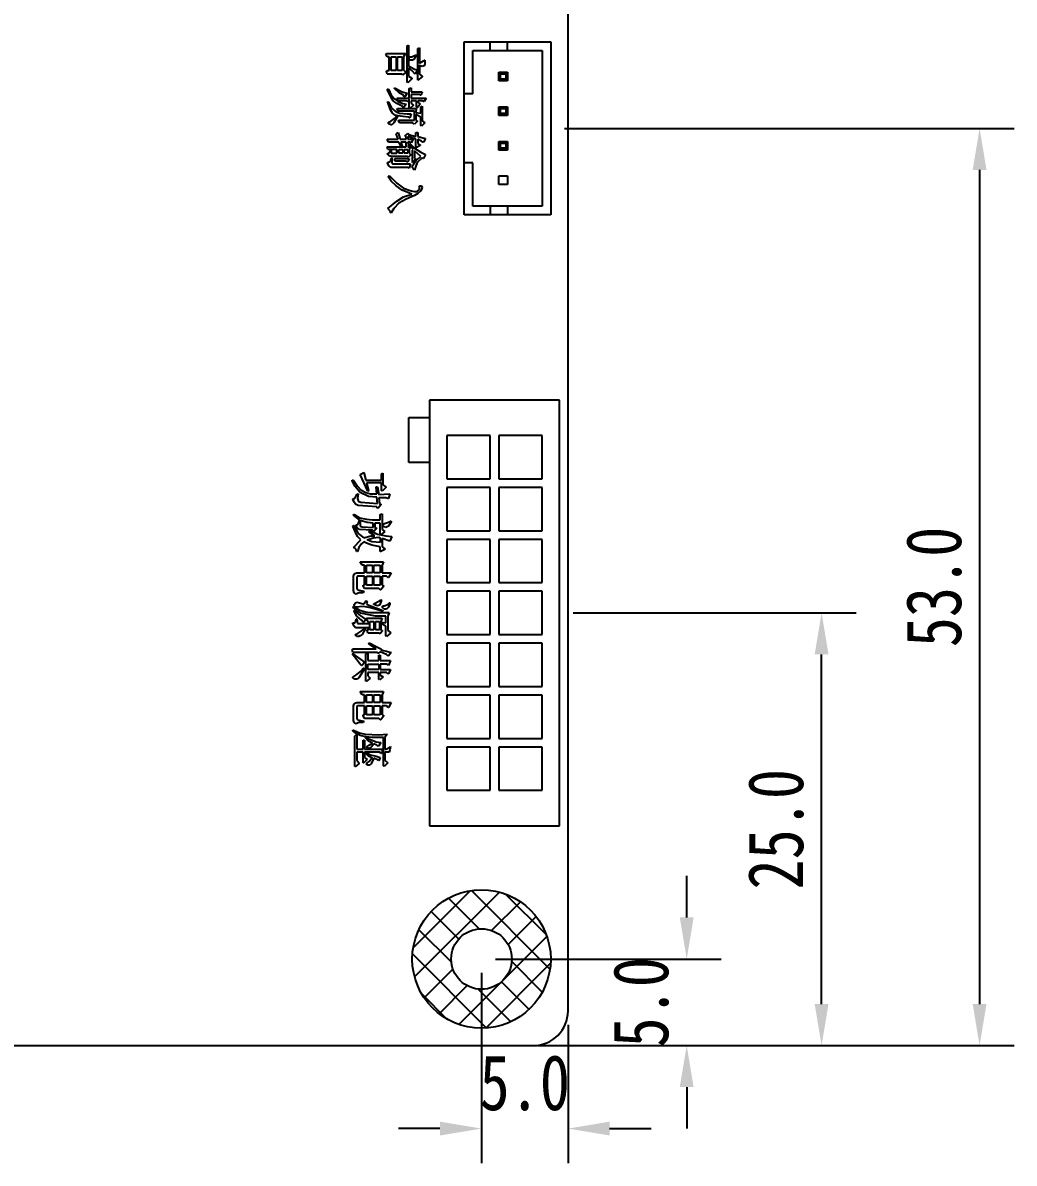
# Model space of a CAD drawing. Header units: inches. Extents: x 716 to 1232, y -1720 to -1356.
# Drawn here: x 927.2 to 984.5, y -1538.2 to -1472.4 of the extents above; entities that cross this region are included whole.
import ezdxf

# ---------------------------------------------------------------- set-up
doc = ezdxf.new("R2010")
doc.units = ezdxf.units.IN
doc.header["$LTSCALE"] = 20
doc.header["$MEASUREMENT"] = 0
doc.header["$PDMODE"] = 3
doc.header["$PDSIZE"] = 0.3125
doc.layers.get('0').update_dxf_attribs({"linetype": 'CONTINUOUS'})
doc.layers.get('Defpoints').update_dxf_attribs({"linetype": 'CONTINUOUS'})
for name, color, linetype in [('01___PRT_ALL_DTM_PLN', 7, 'CONTINUOUS'), ('02___PRT_ALL_AXES', 7, 'CONTINUOUS'), ('03___PRT_ALL_CURVES', 7, 'CONTINUOUS')]:
    doc.layers.add(name, color=color, linetype=linetype)
doc.styles.get("Standard").update_dxf_attribs({"font": 'STSONG.TTF', "width": 0.8})
doc.dimstyles.get("Standard").update_dxf_attribs({"dimscale": 0.4, "dimtxt": 8, "dimasz": 6, "dimexe": 5, "dimexo": 2, "dimgap": 2.5, "dimtad": 1, "dimdec": 1, "dimzin": 4, "dimdsep": 46, "dimtxsty": 'Standard', "dimcen": 0.09, "dimclrd": 3, "dimclre": 3, "dimclrt": 3, "dimadec": 0, "dimazin": 0, "dimtp": 0.01, "dimtm": 0.01, "dimtfac": 1, "dimtdec": 1, "dimtix": 1, "dimtofl": 0, "dimtmove": 0, "dimatfit": 3, "dimfxl": 1, "dimtolj": 1, "dimtzin": 4, "dimarcsym": 0})

# ---------------------------------------------------------------- blocks, each defined once
blk = doc.blocks.new('*D6')
at = {"layer": '01___PRT_ALL_DTM_PLN', "color": 3, "lineweight": -2, "transparency": 16777216}
for p, q in [((953.674, -1527.25), (953.674, -1538.248)), ((958.674, -1530.25), (958.674, -1538.248)), ((951.274, -1536.248), (948.874, -1536.248)), ((961.074, -1536.248), (963.474, -1536.248))]:
    blk.add_line(p, q, dxfattribs=at)
at = {"layer": '01___PRT_ALL_DTM_PLN', "color": 3, "transparency": 16777216}
for points in [[(951.274, -1536.648), (951.274, -1535.848), (953.674, -1536.248)], [(961.074, -1535.848), (961.074, -1536.648), (958.674, -1536.248)]]:
    blk.add_solid(points, dxfattribs=at)
at = {"layer": 'Defpoints', "color": 0, "transparency": 16777216}
for p in [(953.674, -1526.45), (958.674, -1529.45), (953.674, -1536.248)]:
    blk.add_point(p, dxfattribs=at)
at = {"layer": '01___PRT_ALL_DTM_PLN', "color": 3, "transparency": 16777216, "insert": (956.174, -1533.609), "char_height": 3.2, "attachment_point": 5}
blk.add_mtext('\\A1;5.0', dxfattribs=at)
blk = doc.blocks.new('*D7')
at = {"layer": '01___PRT_ALL_DTM_PLN', "color": 3, "lineweight": -2, "transparency": 16777216}
for p, q in [((965.534, -1524.05), (965.534, -1521.65)), ((954.474, -1526.45), (967.534, -1526.45)), ((956.937, -1531.45), (967.534, -1531.45)), ((965.534, -1533.85), (965.534, -1536.25))]:
    blk.add_line(p, q, dxfattribs=at)
at = {"layer": '01___PRT_ALL_DTM_PLN', "color": 3, "transparency": 16777216}
for points in [[(965.134, -1524.05), (965.934, -1524.05), (965.534, -1526.45)], [(965.934, -1533.85), (965.134, -1533.85), (965.534, -1531.45)]]:
    blk.add_solid(points, dxfattribs=at)
at = {"layer": 'Defpoints', "color": 0, "transparency": 16777216}
for p in [(953.674, -1526.45), (965.534, -1526.45), (956.137, -1531.45)]:
    blk.add_point(p, dxfattribs=at)
at = {"layer": '01___PRT_ALL_DTM_PLN', "color": 3, "transparency": 16777216, "insert": (962.895, -1528.95), "char_height": 3.2, "attachment_point": 5, "rotation": 90}
blk.add_mtext('\\A1;5.0', dxfattribs=at)
blk = doc.blocks.new('*D18')
at = {"layer": '01___PRT_ALL_DTM_PLN', "color": 3, "lineweight": -2, "transparency": 16777216}
for p, q in [((958.974, -1506.45), (975.33, -1506.45)), ((973.33, -1529.05), (973.33, -1508.85)), ((957.737, -1531.45), (975.33, -1531.45))]:
    blk.add_line(p, q, dxfattribs=at)
at = {"layer": '01___PRT_ALL_DTM_PLN', "color": 3, "transparency": 16777216}
for points in [[(973.73, -1508.85), (972.93, -1508.85), (973.33, -1506.45)], [(972.93, -1529.05), (973.73, -1529.05), (973.33, -1531.45)]]:
    blk.add_solid(points, dxfattribs=at)
at = {"layer": 'Defpoints', "color": 0, "transparency": 16777216}
for p in [(958.174, -1506.45), (973.33, -1506.45), (956.937, -1531.45)]:
    blk.add_point(p, dxfattribs=at)
at = {"layer": '01___PRT_ALL_DTM_PLN', "color": 3, "transparency": 16777216, "insert": (970.691, -1518.95), "char_height": 3.2, "attachment_point": 5, "rotation": 90}
blk.add_mtext('\\A1;25.0', dxfattribs=at)
blk = doc.blocks.new('*D19')
at = {"layer": '01___PRT_ALL_DTM_PLN', "color": 3, "lineweight": -2, "transparency": 16777216}
for p, q in [((958.474, -1478.45), (984.462, -1478.45)), ((982.462, -1480.85), (982.462, -1529.05)), ((957.474, -1531.45), (984.462, -1531.45))]:
    blk.add_line(p, q, dxfattribs=at)
at = {"layer": '01___PRT_ALL_DTM_PLN', "color": 3, "transparency": 16777216}
for points in [[(982.862, -1480.85), (982.062, -1480.85), (982.462, -1478.45)], [(982.062, -1529.05), (982.862, -1529.05), (982.462, -1531.45)]]:
    blk.add_solid(points, dxfattribs=at)
at = {"layer": 'Defpoints', "color": 0, "transparency": 16777216}
for p in [(957.674, -1478.45), (956.674, -1531.45), (982.462, -1531.45)]:
    blk.add_point(p, dxfattribs=at)
at = {"layer": '01___PRT_ALL_DTM_PLN', "color": 3, "transparency": 16777216, "insert": (979.823, -1504.95), "char_height": 3.2, "attachment_point": 5, "rotation": 90}
blk.add_mtext('\\A1;53.0', dxfattribs=at)

msp = doc.modelspace()

# ---------------------------------------------------------------- hatches: boundary and pattern name
at = {"layer": '01___PRT_ALL_DTM_PLN'}
h = msp.add_hatch(dxfattribs=at)
h.set_pattern_fill('ANSI37', color=4, scale=10, style=0)
h.set_pattern_definition([(45, (-546.8898, 14.6099), (-0.8838835, 0.8838835), []), (135, (-546.8898, 14.6099), (-0.8838835, -0.8838835), [])])
h.paths.add_polyline_path([(829.674, -1466.45, 1), (837.674, -1466.45, 1)])
h.paths.add_polyline_path([(835.424, -1466.45, -1), (831.924, -1466.45, -1)], flags=16)
h.paths.add_polyline_path([(949.674, -1466.45, 1), (957.674, -1466.45, 1)])
h.paths.add_polyline_path([(955.424, -1466.45, -1), (951.924, -1466.45, -1)], flags=16)
h.paths.add_polyline_path([(829.674, -1526.45, 1), (837.674, -1526.45, 1)])
h.paths.add_polyline_path([(835.424, -1526.45, -1), (831.924, -1526.45, -1)], flags=16)
h.paths.add_polyline_path([(949.674, -1526.45, 1), (957.674, -1526.45, 1)])
h.paths.add_polyline_path([(955.424, -1526.45, -1), (951.924, -1526.45, -1)], flags=16)

# ---------------------------------------------------------------- linework, layer by layer
at = {"color": 7, "linetype": 'Continuous'}
for p, q in [((958.674, -1529.45), (958.674, -1463.45)), ((952.674, -1473.45), (957.674, -1473.45)), ((952.674, -1483.45), (952.674, -1473.45)), ((954.174, -1473.95), (954.174, -1473.45)), ((955.174, -1473.95), (955.174, -1473.45)), ((957.674, -1473.45), (957.674, -1483.45)), ((953.174, -1473.95), (957.174, -1473.95)), ((953.174, -1476.45), (953.174, -1473.95)), ((957.174, -1473.95), (957.174, -1482.95)), ((954.674, -1475.2), (955.174, -1475.2)), ((954.774, -1475.3), (954.674, -1475.2)), ((954.674, -1475.7), (954.674, -1475.2)), ((954.774, -1475.3), (955.074, -1475.3)), ((954.774, -1475.6), (954.774, -1475.3)), ((955.074, -1475.3), (955.174, -1475.2)), ((955.074, -1475.3), (955.074, -1475.6)), ((955.174, -1475.2), (955.174, -1475.7)), ((954.774, -1475.6), (954.674, -1475.7)), ((955.174, -1475.7), (954.674, -1475.7)), ((955.074, -1475.6), (954.774, -1475.6)), ((955.074, -1475.6), (955.174, -1475.7)), ((953.174, -1476.45), (952.674, -1476.45)), ((954.674, -1477.2), (955.174, -1477.2)), ((954.774, -1477.3), (954.674, -1477.2)), ((954.674, -1477.7), (954.674, -1477.2)), ((954.774, -1477.3), (955.074, -1477.3)), ((954.774, -1477.6), (954.774, -1477.3)), ((955.074, -1477.3), (955.174, -1477.2)), ((955.074, -1477.3), (955.074, -1477.6)), ((955.174, -1477.2), (955.174, -1477.7)), ((954.774, -1477.6), (954.674, -1477.7)), ((955.174, -1477.7), (954.674, -1477.7)), ((955.074, -1477.6), (954.774, -1477.6)), ((955.074, -1477.6), (955.174, -1477.7)), ((954.674, -1479.2), (955.174, -1479.2)), ((954.774, -1479.3), (954.674, -1479.2)), ((954.674, -1479.7), (954.674, -1479.2)), ((954.774, -1479.3), (955.074, -1479.3)), ((954.774, -1479.6), (954.774, -1479.3)), ((955.074, -1479.3), (955.174, -1479.2)), ((955.074, -1479.3), (955.074, -1479.6)), ((955.174, -1479.2), (955.174, -1479.7)), ((954.774, -1479.6), (954.674, -1479.7)), ((955.174, -1479.7), (954.674, -1479.7)), ((955.074, -1479.6), (954.774, -1479.6)), ((955.074, -1479.6), (955.174, -1479.7)), ((953.174, -1480.45), (952.674, -1480.45)), ((953.174, -1482.95), (953.174, -1480.45)), ((954.674, -1481.2), (955.174, -1481.2)), ((954.674, -1481.7), (954.674, -1481.2)), ((955.174, -1481.2), (955.174, -1481.7)), ((955.174, -1481.7), (954.674, -1481.7)), ((957.174, -1482.95), (953.174, -1482.95)), ((954.174, -1482.95), (954.174, -1483.45)), ((955.174, -1482.95), (955.174, -1483.45)), ((957.674, -1483.45), (952.674, -1483.45)), ((958.174, -1494.15), (950.674, -1494.15)), ((950.674, -1494.15), (950.674, -1518.75)), ((958.174, -1518.75), (958.174, -1494.15)), ((949.474, -1495.15), (950.674, -1495.15)), ((949.474, -1497.75), (949.474, -1495.15)), ((954.174, -1496.2), (951.674, -1496.2)), ((951.674, -1496.2), (951.674, -1498.7)), ((954.174, -1498.7), (954.174, -1496.2)), ((957.174, -1496.2), (954.674, -1496.2)), ((954.674, -1496.2), (954.674, -1498.7)), ((957.174, -1498.7), (957.174, -1496.2)), ((950.674, -1497.75), (949.474, -1497.75)), ((951.674, -1498.7), (954.174, -1498.7)), ((954.674, -1498.7), (957.174, -1498.7)), ((954.174, -1499.2), (951.674, -1499.2)), ((951.674, -1499.2), (951.674, -1501.7)), ((954.174, -1501.7), (954.174, -1499.2)), ((957.174, -1499.2), (954.674, -1499.2)), ((954.674, -1499.2), (954.674, -1501.7)), ((957.174, -1501.7), (957.174, -1499.2)), ((951.674, -1501.7), (954.174, -1501.7)), ((954.674, -1501.7), (957.174, -1501.7)), ((954.174, -1502.2), (951.674, -1502.2)), ((951.674, -1502.2), (951.674, -1504.7)), ((954.174, -1504.7), (954.174, -1502.2)), ((957.174, -1502.2), (954.674, -1502.2)), ((954.674, -1502.2), (954.674, -1504.7)), ((957.174, -1504.7), (957.174, -1502.2)), ((951.674, -1504.7), (954.174, -1504.7)), ((954.674, -1504.7), (957.174, -1504.7)), ((954.174, -1505.2), (951.674, -1505.2)), ((951.674, -1505.2), (951.674, -1507.7)), ((954.174, -1507.7), (954.174, -1505.2)), ((957.174, -1505.2), (954.674, -1505.2)), ((954.674, -1505.2), (954.674, -1507.7)), ((957.174, -1507.7), (957.174, -1505.2)), ((951.674, -1507.7), (954.174, -1507.7)), ((954.674, -1507.7), (957.174, -1507.7)), ((954.174, -1508.2), (951.674, -1508.2)), ((951.674, -1508.2), (951.674, -1510.7)), ((954.174, -1510.7), (954.174, -1508.2)), ((957.174, -1508.2), (954.674, -1508.2)), ((954.674, -1508.2), (954.674, -1510.7)), ((957.174, -1510.7), (957.174, -1508.2)), ((951.674, -1510.7), (954.174, -1510.7)), ((954.674, -1510.7), (957.174, -1510.7)), ((954.174, -1511.2), (951.674, -1511.2)), ((951.674, -1511.2), (951.674, -1513.7)), ((954.174, -1513.7), (954.174, -1511.2)), ((957.174, -1511.2), (954.674, -1511.2)), ((954.674, -1511.2), (954.674, -1513.7)), ((957.174, -1513.7), (957.174, -1511.2)), ((951.674, -1513.7), (954.174, -1513.7)), ((954.174, -1514.2), (951.674, -1514.2)), ((951.674, -1514.2), (951.674, -1516.7)), ((954.174, -1516.7), (954.174, -1514.2)), ((954.674, -1513.7), (957.174, -1513.7)), ((957.174, -1514.2), (954.674, -1514.2)), ((954.674, -1514.2), (954.674, -1516.7)), ((957.174, -1516.7), (957.174, -1514.2)), ((951.674, -1516.7), (954.174, -1516.7)), ((954.674, -1516.7), (957.174, -1516.7)), ((950.674, -1518.75), (958.174, -1518.75)), ((830.674, -1531.45), (956.674, -1531.45))]:
    msp.add_line(p, q, dxfattribs=at)
msp.add_arc((956.674, -1529.45), 2, 270, 0, dxfattribs=at)
at = {"layer": '01___PRT_ALL_DTM_PLN', "color": 3}
msp.add_circle((953.674, -1526.45), 4, dxfattribs=at)
at = {"layer": '02___PRT_ALL_AXES', "color": 7, "linetype": 'Continuous'}
msp.add_circle((953.674, -1526.45), 1.75, dxfattribs=at)
at = {"layer": '03___PRT_ALL_CURVES', "color": 40, "linetype": 'Continuous'}
for p, q in [((948.139, -1474.159), (948.178, -1474.12)), ((948.178, -1474.12), (949.29, -1474.12)), ((949.29, -1474.12), (949.17, -1474.318)), ((949.369, -1473.683), (949.448, -1473.643)), ((949.369, -1475.786), (949.369, -1473.683)), ((949.448, -1473.643), (949.448, -1474.834)), ((950.004, -1473.842), (950.083, -1473.802)), ((950.004, -1475.667), (950.004, -1473.842)), ((950.083, -1473.802), (950.083, -1474.675)), ((948.218, -1474.318), (948.139, -1474.159)), ((948.337, -1474.318), (948.218, -1474.318)), ((948.337, -1475.112), (948.337, -1474.318)), ((948.456, -1474.318), (948.734, -1474.318)), ((948.456, -1475.112), (948.456, -1474.318)), ((948.734, -1474.318), (948.734, -1475.112)), ((948.813, -1474.318), (949.091, -1474.318)), ((948.813, -1475.112), (948.813, -1474.318)), ((949.091, -1474.318), (949.091, -1475.112)), ((949.17, -1474.318), (949.17, -1475.072)), ((949.488, -1474.358), (949.528, -1474.318)), ((949.488, -1474.437), (949.488, -1474.358)), ((949.528, -1474.516), (949.488, -1474.437)), ((949.528, -1474.318), (949.647, -1474.318)), ((949.686, -1474.516), (949.528, -1474.516)), ((949.647, -1474.318), (949.805, -1474.239)), ((949.766, -1474.477), (949.686, -1474.516)), ((949.924, -1474.199), (949.766, -1474.477)), ((949.805, -1474.239), (949.924, -1474.199)), ((950.083, -1474.675), (950.321, -1474.556)), ((950.321, -1474.556), (950.361, -1474.516)), ((950.361, -1474.516), (950.401, -1474.516)), ((950.401, -1474.715), (950.361, -1474.834)), ((950.401, -1474.516), (950.401, -1474.715)), ((948.178, -1475.151), (948.218, -1475.112)), ((948.218, -1475.31), (948.178, -1475.151)), ((948.218, -1475.112), (948.337, -1475.112)), ((949.051, -1475.31), (948.218, -1475.31)), ((948.734, -1475.112), (948.456, -1475.112)), ((949.091, -1475.112), (948.813, -1475.112)), ((949.131, -1475.35), (949.051, -1475.31)), ((949.29, -1475.231), (949.131, -1475.35)), ((949.17, -1475.072), (949.29, -1475.191)), ((949.29, -1475.191), (949.29, -1475.231)), ((949.448, -1474.834), (949.805, -1475.032)), ((949.647, -1475.112), (949.448, -1474.953)), ((949.448, -1474.953), (949.448, -1475.429)), ((949.448, -1475.429), (949.647, -1475.548)), ((949.845, -1475.31), (949.647, -1475.112)), ((949.805, -1475.032), (949.964, -1475.072)), ((949.964, -1475.072), (949.845, -1475.31)), ((950.083, -1474.794), (950.083, -1475.31)), ((950.123, -1474.834), (950.083, -1474.794)), ((950.083, -1475.31), (950.242, -1475.429)), ((950.242, -1474.874), (950.123, -1474.834)), ((950.361, -1474.834), (950.242, -1474.874)), ((950.242, -1475.429), (950.242, -1475.469)), ((948.655, -1476.104), (949.091, -1476.342)), ((948.655, -1476.143), (948.655, -1476.104)), ((949.409, -1475.826), (949.369, -1475.786)), ((949.647, -1475.588), (949.409, -1475.826)), ((949.488, -1476.143), (949.607, -1476.104)), ((949.607, -1476.104), (949.607, -1476.342)), ((949.647, -1475.548), (949.647, -1475.588)), ((950.242, -1475.469), (950.004, -1475.667)), ((948.218, -1476.183), (948.297, -1476.183)), ((948.456, -1476.659), (948.218, -1476.183)), ((948.297, -1476.183), (948.456, -1476.54)), ((948.456, -1476.54), (948.655, -1476.739)), ((948.575, -1476.858), (948.456, -1476.659)), ((948.932, -1476.421), (948.655, -1476.143)), ((948.655, -1476.739), (948.853, -1476.897)), ((948.774, -1476.699), (949.488, -1476.699)), ((948.853, -1476.858), (948.774, -1476.699)), ((949.17, -1476.54), (948.932, -1476.421)), ((949.091, -1476.342), (949.369, -1476.421)), ((949.21, -1476.62), (949.17, -1476.54)), ((949.25, -1476.62), (949.21, -1476.62)), ((949.369, -1476.421), (949.25, -1476.62)), ((949.488, -1476.739), (949.448, -1476.897)), ((949.488, -1476.699), (949.488, -1476.143)), ((949.488, -1477.254), (949.488, -1476.739)), ((949.607, -1476.342), (950.242, -1476.342)), ((950.083, -1476.501), (949.607, -1476.501)), ((949.607, -1476.501), (949.607, -1476.699)), ((949.607, -1476.699), (950.48, -1476.699)), ((950.123, -1476.54), (950.083, -1476.501)), ((950.163, -1476.54), (950.123, -1476.54)), ((950.242, -1476.342), (950.163, -1476.54)), ((950.48, -1476.699), (950.361, -1476.897)), ((948.258, -1476.937), (948.258, -1476.897)), ((948.258, -1476.897), (948.297, -1476.937)), ((948.417, -1477.374), (948.258, -1476.937)), ((948.297, -1476.937), (948.496, -1477.294)), ((948.536, -1477.572), (948.417, -1477.374)), ((948.496, -1477.294), (948.734, -1477.493)), ((948.774, -1477.016), (948.575, -1476.858)), ((949.091, -1477.175), (948.774, -1477.016)), ((948.774, -1477.334), (948.813, -1477.294)), ((948.853, -1477.453), (948.774, -1477.334)), ((948.813, -1477.294), (949.924, -1477.294)), ((949.329, -1476.858), (948.853, -1476.858)), ((948.853, -1476.897), (949.131, -1477.016)), ((949.17, -1477.254), (949.091, -1477.175)), ((949.131, -1477.016), (949.329, -1477.056)), ((949.329, -1477.056), (949.17, -1477.254)), ((949.409, -1476.897), (949.329, -1476.858)), ((949.448, -1476.897), (949.409, -1476.897)), ((949.528, -1477.294), (949.488, -1477.254)), ((949.726, -1477.135), (949.528, -1477.294)), ((949.924, -1476.858), (949.607, -1476.858)), ((949.607, -1476.858), (949.607, -1477.016)), ((949.607, -1477.016), (949.726, -1477.096)), ((949.726, -1477.096), (949.726, -1477.135)), ((949.924, -1477.294), (949.885, -1477.453)), ((949.924, -1477.215), (949.924, -1476.858)), ((949.964, -1477.254), (949.924, -1477.215)), ((950.123, -1477.056), (949.964, -1477.254)), ((950.242, -1476.858), (950.004, -1476.858)), ((950.004, -1476.858), (950.004, -1476.937)), ((950.004, -1476.937), (950.123, -1477.056)), ((950.163, -1477.215), (950.242, -1477.175)), ((950.163, -1477.572), (950.163, -1477.215)), ((950.321, -1476.897), (950.242, -1476.858)), ((950.242, -1477.175), (950.242, -1478.008)), ((950.361, -1476.897), (950.321, -1476.897)), ((948.297, -1478.088), (948.417, -1478.048)), ((948.297, -1478.167), (948.297, -1478.088)), ((948.417, -1478.048), (948.655, -1477.889)), ((948.694, -1477.691), (948.536, -1477.572)), ((948.813, -1477.77), (948.615, -1478.127)), ((948.655, -1477.889), (948.774, -1477.731)), ((948.853, -1477.731), (948.694, -1477.691)), ((948.734, -1477.493), (948.932, -1477.572)), ((948.774, -1477.731), (948.813, -1477.77)), ((949.805, -1477.453), (948.853, -1477.453)), ((949.131, -1477.77), (948.853, -1477.731)), ((948.853, -1478.008), (948.893, -1477.969)), ((948.932, -1478.127), (948.853, -1478.008)), ((948.893, -1477.969), (949.805, -1477.969)), ((948.932, -1477.572), (949.369, -1477.612)), ((949.448, -1477.81), (949.131, -1477.77)), ((949.369, -1477.612), (949.607, -1477.612)), ((949.488, -1477.85), (949.448, -1477.81)), ((949.528, -1477.85), (949.488, -1477.85)), ((949.607, -1477.612), (949.528, -1477.85)), ((949.805, -1477.969), (949.805, -1477.453)), ((949.964, -1478.048), (949.805, -1478.207)), ((949.885, -1477.453), (949.885, -1477.532)), ((949.885, -1477.532), (950.163, -1477.572)), ((950.163, -1477.81), (949.885, -1477.651)), ((949.885, -1477.651), (949.885, -1477.969)), ((949.885, -1477.969), (949.964, -1478.008)), ((949.964, -1478.008), (949.964, -1478.048)), ((950.163, -1478.286), (950.163, -1477.81)), ((950.242, -1478.008), (950.401, -1478.127)), ((948.337, -1478.207), (948.297, -1478.167)), ((948.456, -1478.247), (948.337, -1478.207)), ((948.496, -1478.247), (948.456, -1478.247)), ((948.615, -1478.127), (948.496, -1478.247)), ((948.734, -1478.762), (948.853, -1478.683)), ((948.853, -1478.683), (948.972, -1479.08)), ((949.686, -1478.127), (948.932, -1478.127)), ((949.25, -1478.881), (949.409, -1478.723)), ((949.409, -1478.723), (949.448, -1478.802)), ((949.805, -1478.207), (949.686, -1478.127)), ((949.885, -1478.683), (950.004, -1478.683)), ((949.885, -1478.921), (949.885, -1478.683)), ((950.004, -1478.683), (950.004, -1478.921)), ((950.202, -1478.326), (950.163, -1478.286)), ((950.401, -1478.127), (950.202, -1478.326)), ((948.218, -1479.08), (948.853, -1479.08)), ((948.297, -1479.239), (948.218, -1479.08)), ((948.893, -1479.239), (948.297, -1479.239)), ((948.853, -1479.08), (948.734, -1478.762)), ((949.012, -1479.477), (948.893, -1479.239)), ((948.972, -1479.08), (949.329, -1479.08)), ((949.329, -1479.239), (949.012, -1479.239)), ((949.012, -1479.239), (949.091, -1479.477)), ((949.329, -1478.921), (949.25, -1478.881)), ((949.329, -1479.08), (949.329, -1478.921)), ((949.329, -1479.516), (949.329, -1479.239)), ((949.885, -1479.08), (949.409, -1478.921)), ((949.409, -1478.921), (949.409, -1479.08)), ((949.409, -1479.08), (949.726, -1479.08)), ((949.528, -1479.239), (949.409, -1479.239)), ((949.409, -1479.239), (949.409, -1479.318)), ((949.409, -1479.318), (949.488, -1479.358)), ((949.488, -1479.397), (949.409, -1479.516)), ((949.448, -1478.802), (949.885, -1478.921)), ((949.488, -1479.358), (949.528, -1479.318)), ((949.488, -1479.358), (949.488, -1479.397)), ((949.726, -1479.675), (949.488, -1479.358)), ((949.607, -1479.278), (949.528, -1479.239)), ((949.528, -1479.318), (949.805, -1479.596)), ((949.726, -1479.08), (949.607, -1479.278)), ((949.885, -1479.556), (949.885, -1479.08)), ((950.004, -1478.921), (950.44, -1479.04)), ((950.202, -1479.199), (950.004, -1479.08)), ((950.004, -1479.08), (950.004, -1479.318)), ((950.004, -1479.318), (950.123, -1479.397)), ((950.123, -1479.397), (950.123, -1479.437)), ((950.282, -1479.239), (950.202, -1479.199)), ((950.321, -1479.239), (950.282, -1479.239)), ((950.44, -1479.04), (950.321, -1479.239)), ((948.218, -1479.516), (949.329, -1479.516)), ((948.258, -1479.675), (948.218, -1479.516)), ((948.218, -1479.913), (948.258, -1479.874)), ((948.337, -1480.032), (948.218, -1479.913)), ((948.774, -1479.675), (948.258, -1479.675)), ((948.258, -1479.874), (948.337, -1479.874)), ((948.337, -1479.874), (948.417, -1479.754)), ((948.456, -1480.072), (948.337, -1480.032)), ((948.417, -1479.715), (948.456, -1479.675)), ((948.417, -1479.754), (948.417, -1479.715)), ((948.456, -1479.675), (948.456, -1479.874)), ((948.456, -1479.874), (948.774, -1479.874)), ((948.774, -1479.874), (948.774, -1479.675)), ((948.893, -1479.675), (949.131, -1479.675)), ((948.893, -1479.874), (948.893, -1479.675)), ((949.131, -1479.874), (948.893, -1479.874)), ((949.091, -1479.516), (949.012, -1479.477)), ((949.091, -1479.477), (949.091, -1479.516)), ((949.131, -1479.675), (949.131, -1479.874)), ((949.21, -1479.675), (949.409, -1479.675)), ((949.21, -1479.874), (949.21, -1479.675)), ((949.409, -1479.874), (949.21, -1479.874)), ((949.409, -1479.516), (949.607, -1479.516)), ((949.409, -1479.675), (949.409, -1479.874)), ((949.567, -1479.993), (949.448, -1480.112)), ((949.607, -1479.516), (949.488, -1479.675)), ((949.488, -1479.675), (949.488, -1479.874)), ((949.488, -1479.874), (949.567, -1479.953)), ((949.567, -1479.953), (949.567, -1479.993)), ((949.686, -1479.715), (949.726, -1479.675)), ((949.686, -1480.429), (949.686, -1479.715)), ((949.805, -1479.596), (950.163, -1479.834)), ((950.163, -1480.072), (949.805, -1479.754)), ((949.805, -1479.754), (949.805, -1480.191)), ((949.924, -1479.556), (949.885, -1479.556)), ((950.123, -1479.437), (949.924, -1479.556)), ((950.163, -1479.834), (950.44, -1479.953)), ((950.44, -1479.953), (950.321, -1480.191)), ((948.218, -1480.429), (948.258, -1480.429)), ((948.337, -1480.627), (948.218, -1480.429)), ((948.258, -1480.429), (948.417, -1480.35)), ((948.456, -1480.707), (948.337, -1480.627)), ((948.417, -1480.35), (948.456, -1480.191)), ((949.369, -1480.072), (948.456, -1480.072)), ((948.456, -1480.191), (948.496, -1480.151)), ((949.409, -1480.707), (948.456, -1480.707)), ((948.496, -1480.151), (948.496, -1480.469)), ((948.496, -1480.469), (948.536, -1480.508)), ((948.536, -1480.508), (949.567, -1480.508)), ((948.655, -1480.231), (948.694, -1480.191)), ((948.694, -1480.35), (948.655, -1480.231)), ((948.694, -1480.191), (949.488, -1480.191)), ((949.329, -1480.35), (948.694, -1480.35)), ((949.369, -1480.389), (949.329, -1480.35)), ((949.448, -1480.112), (949.369, -1480.072)), ((949.409, -1480.389), (949.369, -1480.389)), ((949.488, -1480.191), (949.409, -1480.389)), ((949.488, -1480.747), (949.409, -1480.707)), ((949.567, -1480.508), (949.488, -1480.747)), ((949.647, -1480.667), (949.924, -1480.27)), ((949.726, -1480.747), (949.647, -1480.667)), ((949.726, -1480.429), (949.686, -1480.429)), ((949.845, -1480.27), (949.726, -1480.429)), ((949.805, -1480.191), (949.885, -1480.231)), ((949.885, -1480.627), (949.805, -1480.866)), ((949.885, -1480.231), (949.845, -1480.27)), ((949.964, -1480.429), (949.885, -1480.627)), ((949.924, -1480.27), (950.083, -1480.151)), ((950.242, -1480.151), (949.964, -1480.429)), ((950.083, -1480.151), (950.163, -1480.072)), ((950.282, -1480.191), (950.242, -1480.151)), ((950.321, -1480.191), (950.282, -1480.191)), ((948.297, -1481.223), (948.337, -1481.183)), ((948.297, -1481.262), (948.297, -1481.223)), ((948.456, -1481.501), (948.297, -1481.262)), ((948.337, -1481.183), (948.774, -1481.62)), ((949.766, -1480.826), (949.726, -1480.747)), ((949.805, -1480.866), (949.766, -1480.826)), ((948.734, -1481.778), (948.456, -1481.501)), ((949.091, -1482.016), (948.734, -1481.778)), ((948.774, -1481.62), (949.17, -1481.897)), ((949.647, -1482.254), (949.091, -1482.016)), ((949.17, -1481.897), (949.607, -1482.056)), ((950.004, -1482.056), (950.083, -1481.977)), ((950.083, -1481.778), (950.202, -1481.778)), ((950.083, -1481.977), (950.083, -1481.778)), ((950.242, -1481.858), (950.163, -1482.056)), ((950.202, -1481.778), (950.242, -1481.858)), ((948.258, -1483.088), (948.774, -1482.651)), ((948.774, -1482.651), (949.17, -1482.413)), ((949.329, -1482.532), (948.893, -1482.77)), ((949.17, -1482.413), (949.647, -1482.254)), ((949.805, -1482.334), (949.329, -1482.532)), ((949.607, -1482.056), (949.805, -1482.096)), ((949.805, -1482.096), (949.924, -1482.096)), ((950.004, -1482.215), (949.805, -1482.334)), ((949.924, -1482.096), (950.004, -1482.056)), ((950.163, -1482.056), (950.004, -1482.215)), ((948.417, -1483.247), (948.258, -1483.088)), ((948.417, -1483.326), (948.417, -1483.247)), ((948.456, -1483.326), (948.417, -1483.326)), ((948.615, -1483.088), (948.456, -1483.326)), ((948.893, -1482.77), (948.615, -1483.088)), ((946.667, -1498.455), (946.866, -1498.336)), ((947.104, -1499.408), (946.667, -1498.455)), ((946.866, -1498.336), (946.985, -1498.773)), ((947.897, -1498.416), (947.977, -1498.376)), ((947.897, -1498.773), (947.897, -1498.416)), ((947.977, -1498.376), (947.977, -1499.051)), ((946.191, -1498.773), (946.27, -1498.773)), ((946.191, -1498.812), (946.191, -1498.773)), ((946.35, -1499.13), (946.191, -1498.812)), ((946.27, -1498.773), (946.509, -1499.13)), ((946.667, -1499.487), (946.35, -1499.13)), ((946.509, -1499.13), (946.707, -1499.328)), ((946.985, -1498.773), (947.897, -1498.773)), ((947.897, -1498.932), (947.024, -1498.932)), ((947.024, -1498.932), (947.143, -1499.368)), ((947.58, -1499.17), (947.659, -1499.17)), ((947.62, -1499.566), (947.58, -1499.17)), ((947.659, -1499.17), (947.739, -1499.606)), ((947.897, -1499.368), (947.897, -1498.932)), ((947.977, -1499.051), (948.136, -1499.17)), ((948.136, -1499.17), (948.136, -1499.209)), ((946.35, -1499.844), (946.469, -1499.606)), ((946.469, -1499.606), (946.509, -1499.566)), ((946.509, -1499.566), (946.548, -1499.566)), ((946.548, -1499.566), (946.509, -1499.844)), ((947.143, -1499.725), (946.667, -1499.487)), ((946.707, -1499.328), (946.985, -1499.487)), ((946.985, -1499.487), (947.262, -1499.566)), ((947.143, -1499.408), (947.104, -1499.408)), ((947.143, -1499.368), (947.143, -1499.408)), ((947.62, -1499.765), (947.143, -1499.725)), ((947.262, -1499.566), (947.62, -1499.566)), ((947.659, -1500.122), (947.62, -1499.765)), ((947.739, -1499.606), (948.374, -1499.566)), ((948.136, -1499.805), (947.739, -1499.805)), ((947.739, -1499.805), (947.778, -1500.122)), ((947.937, -1499.408), (947.897, -1499.368)), ((948.136, -1499.209), (947.937, -1499.408)), ((948.255, -1499.844), (948.136, -1499.805)), ((948.374, -1499.566), (948.294, -1499.844)), ((946.231, -1499.884), (946.27, -1499.844)), ((946.31, -1500.043), (946.231, -1499.884)), ((946.27, -1499.844), (946.35, -1499.844)), ((946.389, -1500.162), (946.31, -1500.043)), ((946.548, -1500.241), (946.389, -1500.162)), ((946.509, -1499.844), (946.548, -1499.963)), ((946.548, -1499.963), (946.588, -1500.003)), ((947.62, -1500.32), (946.548, -1500.241)), ((946.588, -1500.003), (946.707, -1500.043)), ((946.707, -1500.043), (947.659, -1500.122)), ((947.659, -1500.4), (947.62, -1500.32)), ((947.699, -1500.4), (947.659, -1500.4)), ((947.858, -1500.201), (947.699, -1500.4)), ((947.778, -1500.122), (947.858, -1500.162)), ((947.858, -1500.162), (947.858, -1500.201)), ((948.294, -1499.844), (948.255, -1499.844)), ((946.27, -1500.757), (946.31, -1500.757)), ((946.27, -1500.797), (946.27, -1500.757)), ((946.667, -1501.114), (946.27, -1500.797)), ((946.31, -1500.757), (946.628, -1500.955)), ((946.548, -1501.312), (946.628, -1501.114)), ((946.628, -1500.955), (947.024, -1501.035)), ((946.628, -1501.114), (946.667, -1501.154)), ((947.064, -1501.233), (946.667, -1501.114)), ((947.024, -1501.035), (947.382, -1501.074)), ((947.382, -1501.074), (947.818, -1501.074)), ((947.818, -1500.757), (947.937, -1500.717)), ((947.818, -1501.074), (947.818, -1500.757)), ((947.937, -1500.717), (947.937, -1501.63)), ((946.231, -1501.432), (946.27, -1501.392)), ((946.389, -1501.789), (946.231, -1501.432)), ((946.27, -1501.392), (946.31, -1501.392)), ((946.31, -1501.392), (946.548, -1501.868)), ((946.389, -1501.392), (946.429, -1501.352)), ((946.509, -1501.551), (946.389, -1501.392)), ((946.509, -1502.027), (946.389, -1501.789)), ((946.429, -1501.352), (946.469, -1501.352)), ((946.469, -1501.352), (946.548, -1501.312)), ((946.628, -1501.63), (946.509, -1501.551)), ((947.382, -1501.67), (946.628, -1501.63)), ((946.667, -1501.154), (946.667, -1501.432)), ((946.667, -1501.432), (946.786, -1501.471)), ((946.786, -1501.471), (947.421, -1501.511)), ((947.421, -1501.273), (947.064, -1501.233)), ((947.183, -1501.749), (947.262, -1501.709)), ((947.183, -1501.789), (947.183, -1501.749)), ((947.501, -1501.987), (947.183, -1501.789)), ((947.262, -1501.709), (947.659, -1501.908)), ((947.461, -1501.749), (947.382, -1501.67)), ((947.421, -1501.511), (947.421, -1501.273)), ((947.58, -1501.59), (947.461, -1501.749)), ((947.818, -1501.273), (947.501, -1501.273)), ((947.501, -1501.273), (947.501, -1501.511)), ((947.501, -1501.511), (947.62, -1501.551)), ((947.62, -1501.551), (947.58, -1501.59)), ((947.818, -1501.908), (947.818, -1501.273)), ((948.096, -1501.749), (947.858, -1501.947)), ((947.937, -1501.352), (947.977, -1501.312)), ((948.056, -1501.471), (947.937, -1501.352)), ((947.937, -1501.63), (948.096, -1501.749)), ((947.977, -1501.312), (948.334, -1501.193)), ((948.136, -1501.511), (948.056, -1501.471)), ((948.294, -1501.432), (948.136, -1501.511)), ((948.453, -1501.193), (948.294, -1501.432)), ((948.334, -1501.193), (948.413, -1501.154)), ((948.413, -1501.154), (948.453, -1501.154)), ((948.453, -1501.154), (948.453, -1501.193)), ((946.27, -1502.662), (946.707, -1502.225)), ((946.707, -1502.225), (946.509, -1502.027)), ((946.548, -1501.868), (946.866, -1502.106)), ((946.747, -1502.463), (946.588, -1502.662)), ((946.866, -1502.344), (946.747, -1502.463)), ((946.866, -1502.106), (947.143, -1502.027)), ((947.024, -1502.424), (946.866, -1502.344)), ((947.342, -1502.543), (947.024, -1502.424)), ((947.064, -1502.225), (947.421, -1502.106)), ((947.342, -1502.344), (947.064, -1502.225)), ((947.143, -1502.027), (947.302, -1501.987)), ((947.302, -1501.987), (947.501, -1501.987)), ((947.818, -1502.384), (947.342, -1502.344)), ((947.421, -1502.106), (947.739, -1502.066)), ((947.659, -1501.908), (948.136, -1501.987)), ((947.739, -1502.066), (947.818, -1502.106)), ((947.858, -1501.947), (947.818, -1501.908)), ((947.818, -1502.106), (947.818, -1502.384)), ((948.374, -1502.305), (947.937, -1502.146)), ((947.937, -1502.146), (947.937, -1502.622)), ((948.136, -1501.987), (948.493, -1502.027)), ((948.493, -1502.027), (948.374, -1502.305)), ((946.35, -1502.701), (946.27, -1502.662)), ((946.429, -1502.781), (946.35, -1502.701)), ((946.469, -1502.9), (946.429, -1502.781)), ((946.509, -1502.9), (946.469, -1502.9)), ((946.588, -1502.662), (946.509, -1502.9)), ((947.818, -1502.622), (947.342, -1502.543)), ((947.818, -1502.9), (947.818, -1502.622)), ((947.858, -1502.9), (947.818, -1502.9)), ((948.096, -1502.781), (947.858, -1502.9)), ((947.937, -1502.622), (948.096, -1502.741)), ((948.096, -1502.741), (948.096, -1502.781)), ((946.667, -1503.495), (948.016, -1503.495)), ((946.786, -1503.693), (946.667, -1503.495)), ((946.905, -1503.693), (946.786, -1503.693)), ((946.905, -1504.13), (946.905, -1503.693)), ((947.024, -1503.693), (947.382, -1503.693)), ((947.024, -1504.13), (947.024, -1503.693)), ((947.382, -1503.693), (947.382, -1504.13)), ((947.461, -1503.693), (947.818, -1503.693)), ((947.461, -1504.13), (947.461, -1503.693)), ((947.818, -1503.693), (947.818, -1504.13)), ((948.016, -1503.495), (947.937, -1503.693)), ((947.937, -1503.693), (947.937, -1504.13)), ((946.27, -1504.328), (946.31, -1504.209)), ((946.27, -1505.162), (946.27, -1504.328)), ((946.31, -1504.209), (946.35, -1504.17)), ((946.35, -1504.17), (946.469, -1504.13)), ((946.469, -1504.13), (946.905, -1504.13)), ((946.509, -1504.328), (946.469, -1504.368)), ((946.469, -1504.368), (946.469, -1505.043)), ((946.905, -1504.328), (946.509, -1504.328)), ((946.905, -1504.844), (946.905, -1504.328)), ((947.382, -1504.13), (947.024, -1504.13)), ((947.024, -1504.328), (947.382, -1504.328)), ((947.024, -1504.844), (947.024, -1504.328)), ((947.382, -1504.328), (947.382, -1504.844)), ((947.818, -1504.13), (947.461, -1504.13)), ((947.461, -1504.328), (947.818, -1504.328)), ((947.461, -1504.844), (947.461, -1504.328)), ((947.818, -1504.328), (947.818, -1504.844)), ((947.937, -1504.13), (948.453, -1504.13)), ((948.175, -1504.328), (947.937, -1504.328)), ((947.937, -1504.328), (947.937, -1504.844)), ((948.255, -1504.408), (948.175, -1504.328)), ((948.294, -1504.408), (948.255, -1504.408)), ((948.453, -1504.13), (948.294, -1504.408)), ((946.469, -1505.043), (946.509, -1505.122)), ((946.826, -1504.844), (946.905, -1504.844)), ((946.826, -1504.884), (946.826, -1504.844)), ((946.905, -1505.043), (946.826, -1504.884)), ((947.739, -1505.043), (946.905, -1505.043)), ((947.382, -1504.844), (947.024, -1504.844)), ((947.818, -1504.844), (947.461, -1504.844)), ((947.818, -1505.122), (947.739, -1505.043)), ((948.016, -1504.924), (947.858, -1505.122)), ((947.937, -1504.844), (948.056, -1504.924)), ((948.056, -1504.924), (948.016, -1504.924)), ((946.31, -1505.281), (946.27, -1505.162)), ((946.429, -1505.36), (946.31, -1505.281)), ((946.588, -1505.281), (946.429, -1505.36)), ((946.509, -1505.122), (946.866, -1505.201)), ((946.826, -1505.281), (946.588, -1505.281)), ((946.866, -1505.201), (946.826, -1505.281)), ((946.866, -1505.916), (946.985, -1505.757)), ((946.985, -1505.757), (947.024, -1505.757)), ((947.024, -1505.757), (947.064, -1505.797)), ((947.461, -1505.916), (947.778, -1505.757)), ((947.778, -1505.757), (947.858, -1505.678)), ((947.858, -1505.122), (947.818, -1505.122)), ((947.897, -1505.717), (947.818, -1505.916)), ((947.858, -1505.678), (947.897, -1505.717)), ((946.231, -1506.114), (946.27, -1506.074)), ((946.469, -1506.312), (946.231, -1506.114)), ((946.27, -1506.074), (946.31, -1506.074)), ((946.31, -1505.955), (946.389, -1505.876)), ((946.31, -1505.995), (946.31, -1505.955)), ((946.35, -1506.074), (946.31, -1505.995)), ((946.31, -1506.074), (946.588, -1506.273)), ((946.31, -1506.312), (946.35, -1506.312)), ((946.31, -1506.352), (946.31, -1506.312)), ((946.469, -1506.63), (946.31, -1506.352)), ((946.389, -1506.114), (946.35, -1506.074)), ((946.35, -1506.312), (946.588, -1506.551)), ((946.389, -1505.876), (946.469, -1505.836)), ((946.826, -1506.074), (946.389, -1506.114)), ((946.469, -1505.836), (946.628, -1505.876)), ((946.707, -1506.471), (946.469, -1506.312)), ((946.588, -1506.273), (946.945, -1506.392)), ((946.628, -1505.876), (946.826, -1505.916)), ((946.826, -1505.916), (946.866, -1505.916)), ((947.064, -1506.114), (946.826, -1506.074)), ((946.945, -1506.392), (947.223, -1506.432)), ((947.064, -1505.797), (947.024, -1505.916)), ((947.024, -1505.916), (947.064, -1505.955)), ((947.064, -1505.955), (947.977, -1506.312)), ((947.262, -1506.154), (947.064, -1506.114)), ((947.937, -1506.352), (947.262, -1506.154)), ((947.461, -1505.955), (947.461, -1505.916)), ((947.54, -1505.995), (947.461, -1505.955)), ((947.659, -1506.035), (947.54, -1505.995)), ((947.778, -1505.995), (947.659, -1506.035)), ((947.818, -1505.916), (947.778, -1505.995)), ((947.937, -1506.074), (947.977, -1506.035)), ((947.977, -1506.154), (947.937, -1506.074)), ((947.977, -1506.352), (947.937, -1506.352)), ((947.977, -1506.035), (948.056, -1506.035)), ((948.056, -1506.233), (947.977, -1506.154)), ((947.977, -1506.312), (947.977, -1506.352)), ((948.056, -1506.035), (948.255, -1505.955)), ((948.175, -1506.233), (948.056, -1506.233)), ((948.294, -1506.114), (948.175, -1506.233)), ((948.255, -1505.955), (948.334, -1505.876)), ((948.374, -1505.916), (948.294, -1506.114)), ((948.334, -1505.876), (948.374, -1505.876)), ((948.374, -1505.876), (948.374, -1505.916)), ((946.231, -1507.027), (946.35, -1507.027)), ((946.231, -1507.066), (946.231, -1507.027)), ((946.31, -1507.225), (946.231, -1507.066)), ((946.35, -1507.027), (946.389, -1506.987)), ((946.389, -1506.987), (946.429, -1506.789)), ((946.429, -1506.789), (946.469, -1506.789)), ((946.747, -1506.868), (946.469, -1506.63)), ((946.469, -1506.789), (946.509, -1507.066)), ((946.509, -1507.066), (947.143, -1507.066)), ((946.588, -1506.551), (946.866, -1506.749)), ((947.064, -1506.551), (946.707, -1506.471)), ((946.826, -1506.987), (946.747, -1506.868)), ((946.866, -1506.987), (946.826, -1506.987)), ((946.866, -1506.749), (946.985, -1506.828)), ((946.985, -1506.828), (946.866, -1506.987)), ((946.985, -1506.789), (947.024, -1506.749)), ((947.104, -1506.947), (946.985, -1506.789)), ((947.024, -1506.749), (947.937, -1506.749)), ((947.54, -1506.63), (947.064, -1506.551)), ((947.143, -1506.947), (947.104, -1506.947)), ((947.143, -1507.066), (947.143, -1506.947)), ((947.223, -1506.432), (948.334, -1506.432)), ((947.223, -1506.947), (947.461, -1506.947)), ((947.223, -1507.424), (947.223, -1506.947)), ((947.461, -1506.947), (947.461, -1507.424)), ((948.136, -1506.63), (947.54, -1506.63)), ((947.54, -1506.947), (947.778, -1506.947)), ((947.54, -1507.424), (947.54, -1506.947)), ((947.778, -1506.947), (947.778, -1507.424)), ((947.937, -1506.749), (947.858, -1506.947)), ((947.858, -1506.947), (947.858, -1506.987)), ((947.858, -1506.987), (948.136, -1507.027)), ((948.136, -1507.225), (947.858, -1507.066)), ((947.858, -1507.066), (947.858, -1507.424)), ((948.136, -1507.027), (948.136, -1506.63)), ((948.334, -1506.432), (948.255, -1506.63)), ((948.255, -1506.63), (948.255, -1507.463)), ((946.389, -1507.305), (946.31, -1507.225)), ((947.143, -1507.305), (946.389, -1507.305)), ((946.389, -1507.701), (946.548, -1507.622)), ((946.389, -1507.741), (946.389, -1507.701)), ((946.509, -1507.82), (946.389, -1507.741)), ((946.548, -1507.622), (946.786, -1507.463)), ((946.786, -1507.701), (946.667, -1507.781)), ((946.786, -1507.463), (946.905, -1507.344)), ((946.945, -1507.384), (946.786, -1507.701)), ((946.905, -1507.344), (946.945, -1507.344)), ((946.945, -1507.344), (946.945, -1507.384)), ((947.064, -1507.424), (947.143, -1507.424)), ((947.064, -1507.463), (947.064, -1507.424)), ((947.104, -1507.622), (947.064, -1507.463)), ((947.739, -1507.622), (947.104, -1507.622)), ((947.143, -1507.424), (947.143, -1507.305)), ((947.461, -1507.424), (947.223, -1507.424)), ((947.778, -1507.424), (947.54, -1507.424)), ((947.818, -1507.662), (947.739, -1507.622)), ((947.937, -1507.503), (947.818, -1507.662)), ((947.858, -1507.424), (947.937, -1507.463)), ((947.937, -1507.463), (947.937, -1507.503)), ((948.136, -1507.781), (948.136, -1507.225)), ((948.413, -1507.622), (948.175, -1507.82)), ((948.255, -1507.463), (948.413, -1507.582)), ((948.413, -1507.582), (948.413, -1507.622)), ((946.588, -1507.82), (946.509, -1507.82)), ((946.667, -1507.781), (946.588, -1507.82)), ((947.143, -1508.217), (947.183, -1508.178)), ((947.183, -1508.257), (947.143, -1508.217)), ((947.183, -1508.178), (947.62, -1508.416)), ((947.58, -1508.535), (947.183, -1508.257)), ((948.175, -1507.82), (948.136, -1507.781)), ((946.191, -1508.574), (946.231, -1508.535)), ((946.231, -1508.733), (946.191, -1508.574)), ((946.191, -1508.812), (946.231, -1508.812)), ((946.469, -1509.17), (946.191, -1508.812)), ((946.231, -1508.535), (947.58, -1508.535)), ((947.62, -1508.733), (946.231, -1508.733)), ((946.231, -1508.812), (946.905, -1509.289)), ((946.985, -1508.812), (947.104, -1508.773)), ((946.985, -1510.4), (946.985, -1508.812)), ((947.104, -1508.773), (947.104, -1509.209)), ((947.62, -1508.416), (947.858, -1508.535)), ((947.699, -1508.773), (947.62, -1508.733)), ((947.739, -1508.773), (947.699, -1508.773)), ((947.818, -1508.693), (947.739, -1508.773)), ((947.739, -1508.892), (947.818, -1508.892)), ((947.739, -1509.209), (947.739, -1508.892)), ((948.175, -1508.852), (947.818, -1508.693)), ((947.818, -1508.892), (947.818, -1509.209)), ((947.858, -1508.535), (947.897, -1508.574)), ((947.897, -1508.574), (948.016, -1508.614)), ((948.016, -1508.614), (948.175, -1508.654)), ((948.175, -1508.654), (948.453, -1508.733)), ((948.255, -1508.932), (948.175, -1508.852)), ((948.294, -1508.932), (948.255, -1508.932)), ((948.453, -1508.733), (948.294, -1508.932)), ((946.667, -1509.408), (946.469, -1509.17)), ((946.905, -1509.685), (946.588, -1510.201)), ((946.747, -1509.487), (946.667, -1509.408)), ((946.786, -1509.487), (946.747, -1509.487)), ((946.905, -1509.289), (946.786, -1509.487)), ((946.786, -1509.765), (946.826, -1509.646)), ((946.826, -1509.646), (946.866, -1509.646)), ((946.866, -1509.646), (946.905, -1509.685)), ((947.104, -1509.209), (947.739, -1509.209)), ((947.104, -1509.408), (947.739, -1509.408)), ((947.104, -1509.725), (947.104, -1509.408)), ((947.739, -1509.408), (947.739, -1509.725)), ((947.818, -1509.209), (948.413, -1509.209)), ((948.175, -1509.408), (947.818, -1509.408)), ((947.818, -1509.408), (947.818, -1509.725)), ((948.255, -1509.447), (948.175, -1509.408)), ((948.294, -1509.487), (948.255, -1509.447)), ((948.413, -1509.209), (948.294, -1509.487)), ((946.231, -1510.162), (946.469, -1510.003)), ((946.231, -1510.201), (946.231, -1510.162)), ((946.35, -1510.281), (946.231, -1510.201)), ((946.469, -1510.281), (946.35, -1510.281)), ((946.469, -1510.003), (946.786, -1509.765)), ((946.588, -1510.201), (946.469, -1510.281)), ((947.223, -1510.241), (947.024, -1510.4)), ((947.739, -1509.725), (947.104, -1509.725)), ((947.739, -1509.884), (947.104, -1509.884)), ((947.104, -1509.884), (947.104, -1510.082)), ((947.104, -1510.082), (947.223, -1510.201)), ((947.223, -1510.201), (947.223, -1510.241)), ((947.739, -1510.281), (947.739, -1509.884)), ((947.778, -1510.32), (947.739, -1510.281)), ((947.977, -1510.162), (947.778, -1510.32)), ((947.818, -1509.725), (948.413, -1509.725)), ((948.175, -1509.884), (947.818, -1509.884)), ((947.818, -1509.884), (947.818, -1510.043)), ((947.818, -1510.043), (947.977, -1510.122)), ((947.977, -1510.122), (947.977, -1510.162)), ((948.255, -1509.963), (948.175, -1509.884)), ((948.294, -1509.963), (948.255, -1509.963)), ((948.413, -1509.725), (948.294, -1509.963)), ((946.667, -1510.995), (948.016, -1510.995)), ((946.786, -1511.193), (946.667, -1510.995)), ((947.024, -1510.4), (946.985, -1510.4)), ((948.016, -1510.995), (947.937, -1511.193)), ((946.31, -1511.709), (946.35, -1511.67)), ((946.35, -1511.67), (946.469, -1511.63)), ((946.469, -1511.63), (946.905, -1511.63)), ((946.905, -1511.193), (946.786, -1511.193)), ((946.905, -1511.63), (946.905, -1511.193)), ((947.024, -1511.193), (947.382, -1511.193)), ((947.024, -1511.63), (947.024, -1511.193)), ((947.382, -1511.63), (947.024, -1511.63)), ((947.382, -1511.193), (947.382, -1511.63)), ((947.461, -1511.193), (947.818, -1511.193)), ((947.461, -1511.63), (947.461, -1511.193)), ((947.818, -1511.63), (947.461, -1511.63)), ((947.818, -1511.193), (947.818, -1511.63)), ((947.937, -1511.193), (947.937, -1511.63)), ((947.937, -1511.63), (948.453, -1511.63)), ((948.453, -1511.63), (948.294, -1511.908)), ((946.27, -1511.828), (946.31, -1511.709)), ((946.27, -1512.662), (946.27, -1511.828)), ((946.509, -1511.828), (946.469, -1511.868)), ((946.469, -1511.868), (946.469, -1512.543)), ((946.905, -1511.828), (946.509, -1511.828)), ((946.826, -1512.344), (946.905, -1512.344)), ((946.826, -1512.384), (946.826, -1512.344)), ((946.905, -1512.344), (946.905, -1511.828)), ((947.024, -1511.828), (947.382, -1511.828)), ((947.024, -1512.344), (947.024, -1511.828)), ((947.382, -1512.344), (947.024, -1512.344)), ((947.382, -1511.828), (947.382, -1512.344)), ((947.461, -1511.828), (947.818, -1511.828)), ((947.461, -1512.344), (947.461, -1511.828)), ((947.818, -1512.344), (947.461, -1512.344)), ((947.818, -1511.828), (947.818, -1512.344)), ((948.175, -1511.828), (947.937, -1511.828)), ((947.937, -1511.828), (947.937, -1512.344)), ((947.937, -1512.344), (948.056, -1512.424)), ((948.255, -1511.908), (948.175, -1511.828)), ((948.294, -1511.908), (948.255, -1511.908)), ((946.31, -1512.781), (946.27, -1512.662)), ((946.429, -1512.86), (946.31, -1512.781)), ((946.588, -1512.781), (946.429, -1512.86)), ((946.469, -1512.543), (946.509, -1512.622)), ((946.509, -1512.622), (946.866, -1512.701)), ((946.826, -1512.781), (946.588, -1512.781)), ((946.905, -1512.543), (946.826, -1512.384)), ((946.866, -1512.701), (946.826, -1512.781)), ((947.739, -1512.543), (946.905, -1512.543)), ((947.818, -1512.622), (947.739, -1512.543)), ((947.858, -1512.622), (947.818, -1512.622)), ((948.016, -1512.424), (947.858, -1512.622)), ((948.056, -1512.424), (948.016, -1512.424)), ((946.231, -1513.217), (946.27, -1513.217)), ((946.231, -1513.257), (946.231, -1513.217)), ((946.429, -1513.416), (946.231, -1513.257)), ((946.27, -1513.217), (946.628, -1513.376)), ((946.35, -1513.574), (946.469, -1513.495)), ((946.35, -1515.32), (946.35, -1513.574)), ((946.667, -1513.535), (946.429, -1513.416)), ((946.469, -1513.495), (946.469, -1514.328)), ((946.628, -1513.376), (946.945, -1513.455)), ((946.985, -1513.614), (946.667, -1513.535)), ((946.945, -1513.455), (947.739, -1513.495)), ((946.945, -1513.654), (946.985, -1513.654)), ((947.143, -1513.852), (946.945, -1513.654)), ((947.342, -1513.654), (946.985, -1513.614)), ((946.985, -1513.654), (947.262, -1513.773)), ((948.016, -1513.654), (947.342, -1513.654)), ((947.739, -1513.495), (948.215, -1513.455)), ((948.016, -1515.281), (948.016, -1513.654)), ((948.215, -1513.455), (948.096, -1513.654)), ((948.096, -1513.654), (948.096, -1514.328)), ((946.469, -1514.328), (946.826, -1514.328)), ((946.826, -1513.812), (946.905, -1513.812)), ((946.826, -1514.328), (946.826, -1513.812)), ((946.905, -1513.812), (946.905, -1514.328)), ((946.905, -1514.328), (947.977, -1514.328)), ((947.024, -1514.209), (947.064, -1514.17)), ((947.064, -1514.249), (947.024, -1514.209)), ((947.064, -1514.17), (947.183, -1514.09)), ((947.183, -1514.289), (947.064, -1514.249)), ((947.382, -1513.971), (947.143, -1513.852)), ((947.183, -1514.09), (947.382, -1513.971)), ((947.262, -1514.249), (947.183, -1514.289)), ((947.262, -1513.773), (947.58, -1513.892)), ((947.342, -1514.17), (947.262, -1514.249)), ((947.461, -1514.011), (947.342, -1514.17)), ((947.62, -1514.09), (947.461, -1514.011)), ((947.58, -1513.892), (947.858, -1513.932)), ((947.699, -1514.17), (947.62, -1514.09)), ((947.739, -1514.13), (947.699, -1514.17)), ((947.858, -1513.932), (947.739, -1514.13)), ((947.977, -1514.328), (947.897, -1514.566)), ((948.096, -1514.328), (948.136, -1514.328)), ((948.136, -1514.328), (948.255, -1514.289)), ((948.255, -1514.289), (948.374, -1514.209)), ((948.374, -1514.209), (948.413, -1514.17)), ((948.413, -1514.17), (948.374, -1514.368)), ((946.826, -1514.487), (946.469, -1514.487)), ((946.469, -1514.487), (946.469, -1514.963)), ((946.469, -1514.963), (946.588, -1515.122)), ((946.826, -1515.122), (946.826, -1514.487)), ((947.064, -1514.924), (946.866, -1515.122)), ((947.818, -1514.487), (946.905, -1514.487)), ((946.905, -1514.487), (946.905, -1514.805)), ((946.905, -1514.805), (947.064, -1514.924)), ((946.945, -1514.527), (946.985, -1514.487)), ((947.143, -1514.725), (946.945, -1514.527)), ((946.985, -1514.487), (947.262, -1514.646)), ((947.382, -1514.844), (947.143, -1514.725)), ((947.183, -1515.043), (947.302, -1514.884)), ((947.262, -1514.646), (947.58, -1514.725)), ((947.302, -1514.884), (947.382, -1514.844)), ((947.461, -1514.844), (947.302, -1515.162)), ((947.699, -1514.963), (947.461, -1514.844)), ((947.58, -1514.725), (947.818, -1514.805)), ((947.739, -1515.003), (947.699, -1514.963)), ((947.818, -1514.805), (947.739, -1515.003)), ((947.858, -1514.566), (947.818, -1514.487)), ((947.897, -1514.566), (947.858, -1514.566)), ((948.334, -1514.487), (948.096, -1514.487)), ((948.096, -1514.487), (948.096, -1514.963)), ((948.096, -1514.963), (948.255, -1515.122)), ((948.374, -1514.368), (948.334, -1514.487)), ((946.389, -1515.32), (946.35, -1515.32)), ((946.588, -1515.162), (946.389, -1515.32)), ((946.588, -1515.122), (946.588, -1515.162)), ((946.866, -1515.122), (946.826, -1515.122)), ((947.024, -1515.162), (947.064, -1515.122)), ((947.024, -1515.201), (947.024, -1515.162)), ((947.104, -1515.241), (947.024, -1515.201)), ((947.064, -1515.122), (947.183, -1515.043)), ((947.223, -1515.241), (947.104, -1515.241)), ((947.302, -1515.162), (947.223, -1515.241)), ((948.056, -1515.32), (948.016, -1515.281)), ((948.255, -1515.122), (948.056, -1515.32))]:
    msp.add_line(p, q, dxfattribs=at)

# ---------------------------------------------------------------- dimensions: what is measured, and where the dimension line sits
at = {"layer": '01___PRT_ALL_DTM_PLN', "color": 3}
for base, p1, p2, angle, picture, middle in [((982.462, -1531.45), (957.674, -1478.45), (956.674, -1531.45), 90, '*D19', (979.823, -1504.95)), ((973.33, -1506.45), (956.937, -1531.45), (958.174, -1506.45), 90, '*D18', (970.691, -1518.95)), ((965.534, -1526.45), (956.137, -1531.45), (953.674, -1526.45), 270, '*D7', (962.895, -1528.95)), ((953.674, -1536.248), (958.674, -1529.45), (953.674, -1526.45), 180, '*D6', (956.174, -1533.609))]:
    dim = msp.add_linear_dim(base=base, p1=p1, p2=p2, angle=angle, dimstyle='Standard', dxfattribs=at)
    dim.commit()
    dim.dimension.update_dxf_attribs({"geometry": picture, "text_midpoint": middle})

doc.saveas('drawing.dxf')
